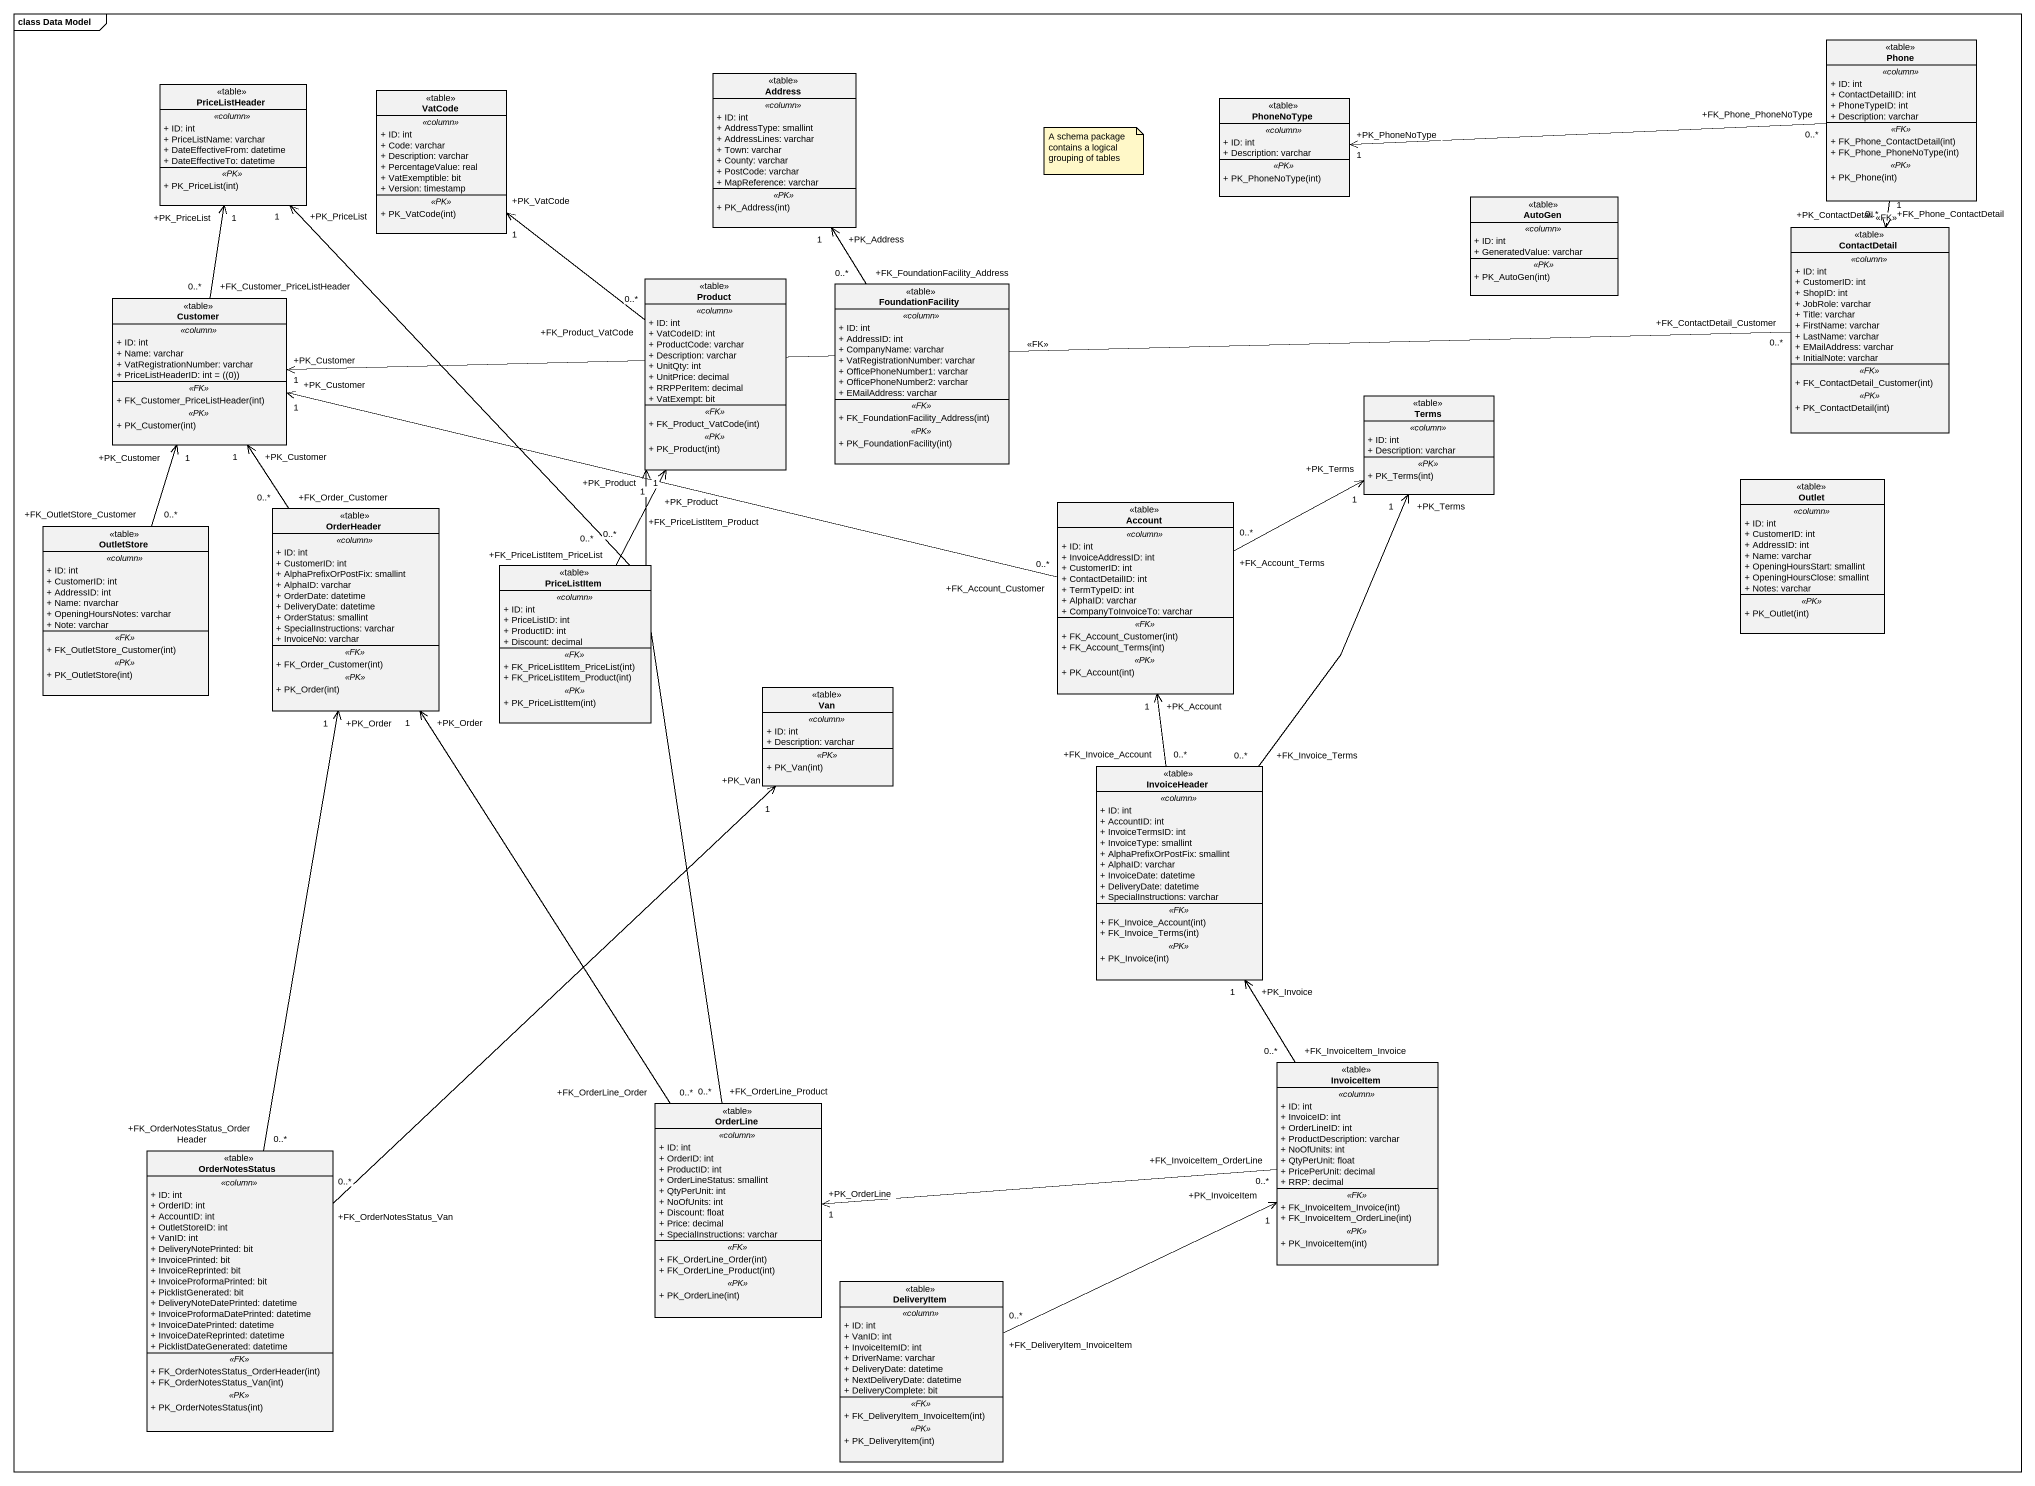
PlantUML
@startuml
mainframe class Data Model
hide circle
hide empty members
skinparam classAttributeIconSize 0
class Phone <<table>> {
  .. <<column>> ..
  + ID: int
  + ContactDetailID: int
  + PhoneTypeID: int
  + Description: varchar
  .. <<FK>> ..
  + FK_Phone_ContactDetail(int)
  + FK_Phone_PhoneNoType(int)
  .. <<PK>> ..
  + PK_Phone(int)
}
class PriceListHeader <<table>> {
  .. <<column>> ..
  + ID: int
  + PriceListName: varchar
  + DateEffectiveFrom: datetime
  + DateEffectiveTo: datetime
  .. <<PK>> ..
  + PK_PriceList(int)
}
class Address <<table>> {
  .. <<column>> ..
  + ID: int
  + AddressType: smallint
  + AddressLines: varchar
  + Town: varchar
  + County: varchar
  + PostCode: varchar
  + MapReference: varchar
  .. <<PK>> ..
  + PK_Address(int)
}
class VatCode <<table>> {
  .. <<column>> ..
  + ID: int
  + Code: varchar
  + Description: varchar
  + PercentageValue: real
  + VatExemptible: bit
  + Version: timestamp
  .. <<PK>> ..
  + PK_VatCode(int)
}
class PhoneNoType <<table>> {
  .. <<column>> ..
  + ID: int
  + Description: varchar
  .. <<PK>> ..
  + PK_PhoneNoType(int)
}
class AutoGen <<table>> {
  .. <<column>> ..
  + ID: int
  + GeneratedValue: varchar
  .. <<PK>> ..
  + PK_AutoGen(int)
}
class ContactDetail <<table>> {
  .. <<column>> ..
  + ID: int
  + CustomerID: int
  + ShopID: int
  + JobRole: varchar
  + Title: varchar
  + FirstName: varchar
  + LastName: varchar
  + EMailAddress: varchar
  + InitialNote: varchar
  .. <<FK>> ..
  + FK_ContactDetail_Customer(int)
  .. <<PK>> ..
  + PK_ContactDetail(int)
}
class Product <<table>> {
  .. <<column>> ..
  + ID: int
  + VatCodeID: int
  + ProductCode: varchar
  + Description: varchar
  + UnitQty: int
  + UnitPrice: decimal
  + RRPPerItem: decimal
  + VatExempt: bit
  .. <<FK>> ..
  + FK_Product_VatCode(int)
  .. <<PK>> ..
  + PK_Product(int)
}
class Customer <<table>> {
  .. <<column>> ..
  + ID: int
  + Name: varchar
  + VatRegistrationNumber: varchar
  {field} + PriceListHeaderID: int = ((0))
  .. <<FK>> ..
  + FK_Customer_PriceListHeader(int)
  .. <<PK>> ..
  + PK_Customer(int)
}
class FoundationFacility <<table>> {
  .. <<column>> ..
  + ID: int
  + AddressID: int
  + CompanyName: varchar
  + VatRegistrationNumber: varchar
  + OfficePhoneNumber1: varchar
  + OfficePhoneNumber2: varchar
  + EMailAddress: varchar
  .. <<FK>> ..
  + FK_FoundationFacility_Address(int)
  .. <<PK>> ..
  + PK_FoundationFacility(int)
}
class Terms <<table>> {
  .. <<column>> ..
  + ID: int
  + Description: varchar
  .. <<PK>> ..
  + PK_Terms(int)
}
class OrderHeader <<table>> {
  .. <<column>> ..
  + ID: int
  + CustomerID: int
  + AlphaPrefixOrPostFix: smallint
  + AlphaID: varchar
  + OrderDate: datetime
  + DeliveryDate: datetime
  + OrderStatus: smallint
  + SpecialInstructions: varchar
  + InvoiceNo: varchar
  .. <<FK>> ..
  + FK_Order_Customer(int)
  .. <<PK>> ..
  + PK_Order(int)
}
class Account <<table>> {
  .. <<column>> ..
  + ID: int
  + InvoiceAddressID: int
  + CustomerID: int
  + ContactDetailID: int
  + TermTypeID: int
  + AlphaID: varchar
  + CompanyToInvoiceTo: varchar
  .. <<FK>> ..
  + FK_Account_Customer(int)
  + FK_Account_Terms(int)
  .. <<PK>> ..
  + PK_Account(int)
}
class Outlet <<table>> {
  .. <<column>> ..
  + ID: int
  + CustomerID: int
  + AddressID: int
  + Name: varchar
  + OpeningHoursStart: smallint
  + OpeningHoursClose: smallint
  + Notes: varchar
  .. <<PK>> ..
  + PK_Outlet(int)
}
class OutletStore <<table>> {
  .. <<column>> ..
  + ID: int
  + CustomerID: int
  + AddressID: int
  + Name: nvarchar
  + OpeningHoursNotes: varchar
  + Note: varchar
  .. <<FK>> ..
  + FK_OutletStore_Customer(int)
  .. <<PK>> ..
  + PK_OutletStore(int)
}
class PriceListItem <<table>> {
  .. <<column>> ..
  + ID: int
  + PriceListID: int
  + ProductID: int
  + Discount: decimal
  .. <<FK>> ..
  + FK_PriceListItem_PriceList(int)
  + FK_PriceListItem_Product(int)
  .. <<PK>> ..
  + PK_PriceListItem(int)
}
class Van <<table>> {
  .. <<column>> ..
  + ID: int
  + Description: varchar
  .. <<PK>> ..
  + PK_Van(int)
}
class InvoiceHeader <<table>> {
  .. <<column>> ..
  + ID: int
  + AccountID: int
  + InvoiceTermsID: int
  + InvoiceType: smallint
  + AlphaPrefixOrPostFix: smallint
  + AlphaID: varchar
  + InvoiceDate: datetime
  + DeliveryDate: datetime
  + SpecialInstructions: varchar
  .. <<FK>> ..
  + FK_Invoice_Account(int)
  + FK_Invoice_Terms(int)
  .. <<PK>> ..
  + PK_Invoice(int)
}
class InvoiceItem <<table>> {
  .. <<column>> ..
  + ID: int
  + InvoiceID: int
  + OrderLineID: int
  + ProductDescription: varchar
  + NoOfUnits: int
  + QtyPerUnit: float
  + PricePerUnit: decimal
  + RRP: decimal
  .. <<FK>> ..
  + FK_InvoiceItem_Invoice(int)
  + FK_InvoiceItem_OrderLine(int)
  .. <<PK>> ..
  + PK_InvoiceItem(int)
}
class OrderLine <<table>> {
  .. <<column>> ..
  + ID: int
  + OrderID: int
  + ProductID: int
  + OrderLineStatus: smallint
  + QtyPerUnit: int
  + NoOfUnits: int
  + Discount: float
  + Price: decimal
  + SpecialInstructions: varchar
  .. <<FK>> ..
  + FK_OrderLine_Order(int)
  + FK_OrderLine_Product(int)
  .. <<PK>> ..
  + PK_OrderLine(int)
}
class OrderNotesStatus <<table>> {
  .. <<column>> ..
  + ID: int
  + OrderID: int
  + AccountID: int
  + OutletStoreID: int
  + VanID: int
  + DeliveryNotePrinted: bit
  + InvoicePrinted: bit
  + InvoiceReprinted: bit
  + InvoiceProformaPrinted: bit
  + PicklistGenerated: bit
  + DeliveryNoteDatePrinted: datetime
  + InvoiceProformaDatePrinted: datetime
  + InvoiceDatePrinted: datetime
  + InvoiceDateReprinted: datetime
  + PicklistDateGenerated: datetime
  .. <<FK>> ..
  + FK_OrderNotesStatus_OrderHeader(int)
  + FK_OrderNotesStatus_Van(int)
  .. <<PK>> ..
  + PK_OrderNotesStatus(int)
}
class DeliveryItem <<table>> {
  .. <<column>> ..
  + ID: int
  + VanID: int
  + InvoiceItemID: int
  + DriverName: varchar
  + DeliveryDate: datetime
  + NextDeliveryDate: datetime
  + DeliveryComplete: bit
  .. <<FK>> ..
  + FK_DeliveryItem_InvoiceItem(int)
  .. <<PK>> ..
  + PK_DeliveryItem(int)
}
Phone "+FK_Phone_PhoneNoType\n0..*" -left-> "+PK_PhoneNoType\n1" PhoneNoType
Phone "+FK_Phone_ContactDetail\n0..*" --> "+PK_ContactDetail\n1" ContactDetail : <<FK>>
ContactDetail "+FK_ContactDetail_Customer\n0..*" -left-> "+PK_Customer\n1" Customer : <<FK>>
Product "+FK_Product_VatCode\n0..*" -up-> "+PK_VatCode\n1" VatCode
Customer "+FK_Customer_PriceListHeader\n0..*" -up-> "+PK_PriceList\n1" PriceListHeader
FoundationFacility "+FK_FoundationFacility_Address\n0..*" -up-> "+PK_Address\n1" Address
OrderHeader "+FK_Order_Customer\n0..*" -up-> "+PK_Customer\n1" Customer
Account "+FK_Account_Customer\n0..*" -left-> "+PK_Customer\n1" Customer
Account "+FK_Account_Terms\n0..*" -right-> "+PK_Terms\n1" Terms
OutletStore "+FK_OutletStore_Customer\n0..*" -up-> "+PK_Customer\n1" Customer
PriceListItem "+FK_PriceListItem_PriceList\n0..*" -up-> "+PK_PriceList\n1" PriceListHeader
PriceListItem "+FK_PriceListItem_Product\n0..*" -up-> "+PK_Product\n1" Product
InvoiceHeader "+FK_Invoice_Terms\n0..*" -up-> "+PK_Terms\n1" Terms
InvoiceHeader "+FK_Invoice_Account\n0..*" -up-> "+PK_Account\n1" Account
InvoiceItem "+FK_InvoiceItem_Invoice\n0..*" -up-> "+PK_Invoice\n1" InvoiceHeader
InvoiceItem "+FK_InvoiceItem_OrderLine\n0..*" -left-> "+PK_OrderLine\n1" OrderLine
OrderLine "+FK_OrderLine_Product\n0..*" -up-> "+PK_Product\n1" Product
OrderLine "+FK_OrderLine_Order\n0..*" -up-> "+PK_Order\n1" OrderHeader
OrderNotesStatus "+FK_OrderNotesStatus_OrderHeader\n0..*" -up-> "+PK_Order\n1" OrderHeader
OrderNotesStatus "+FK_OrderNotesStatus_Van\n0..*" -up-> "+PK_Van\n1" Van
DeliveryItem "+FK_DeliveryItem_InvoiceItem\n0..*" -right-> "+PK_InvoiceItem\n1" InvoiceItem
note as N1
  A schema package contains a logical grouping of tables
end note
@enduml
